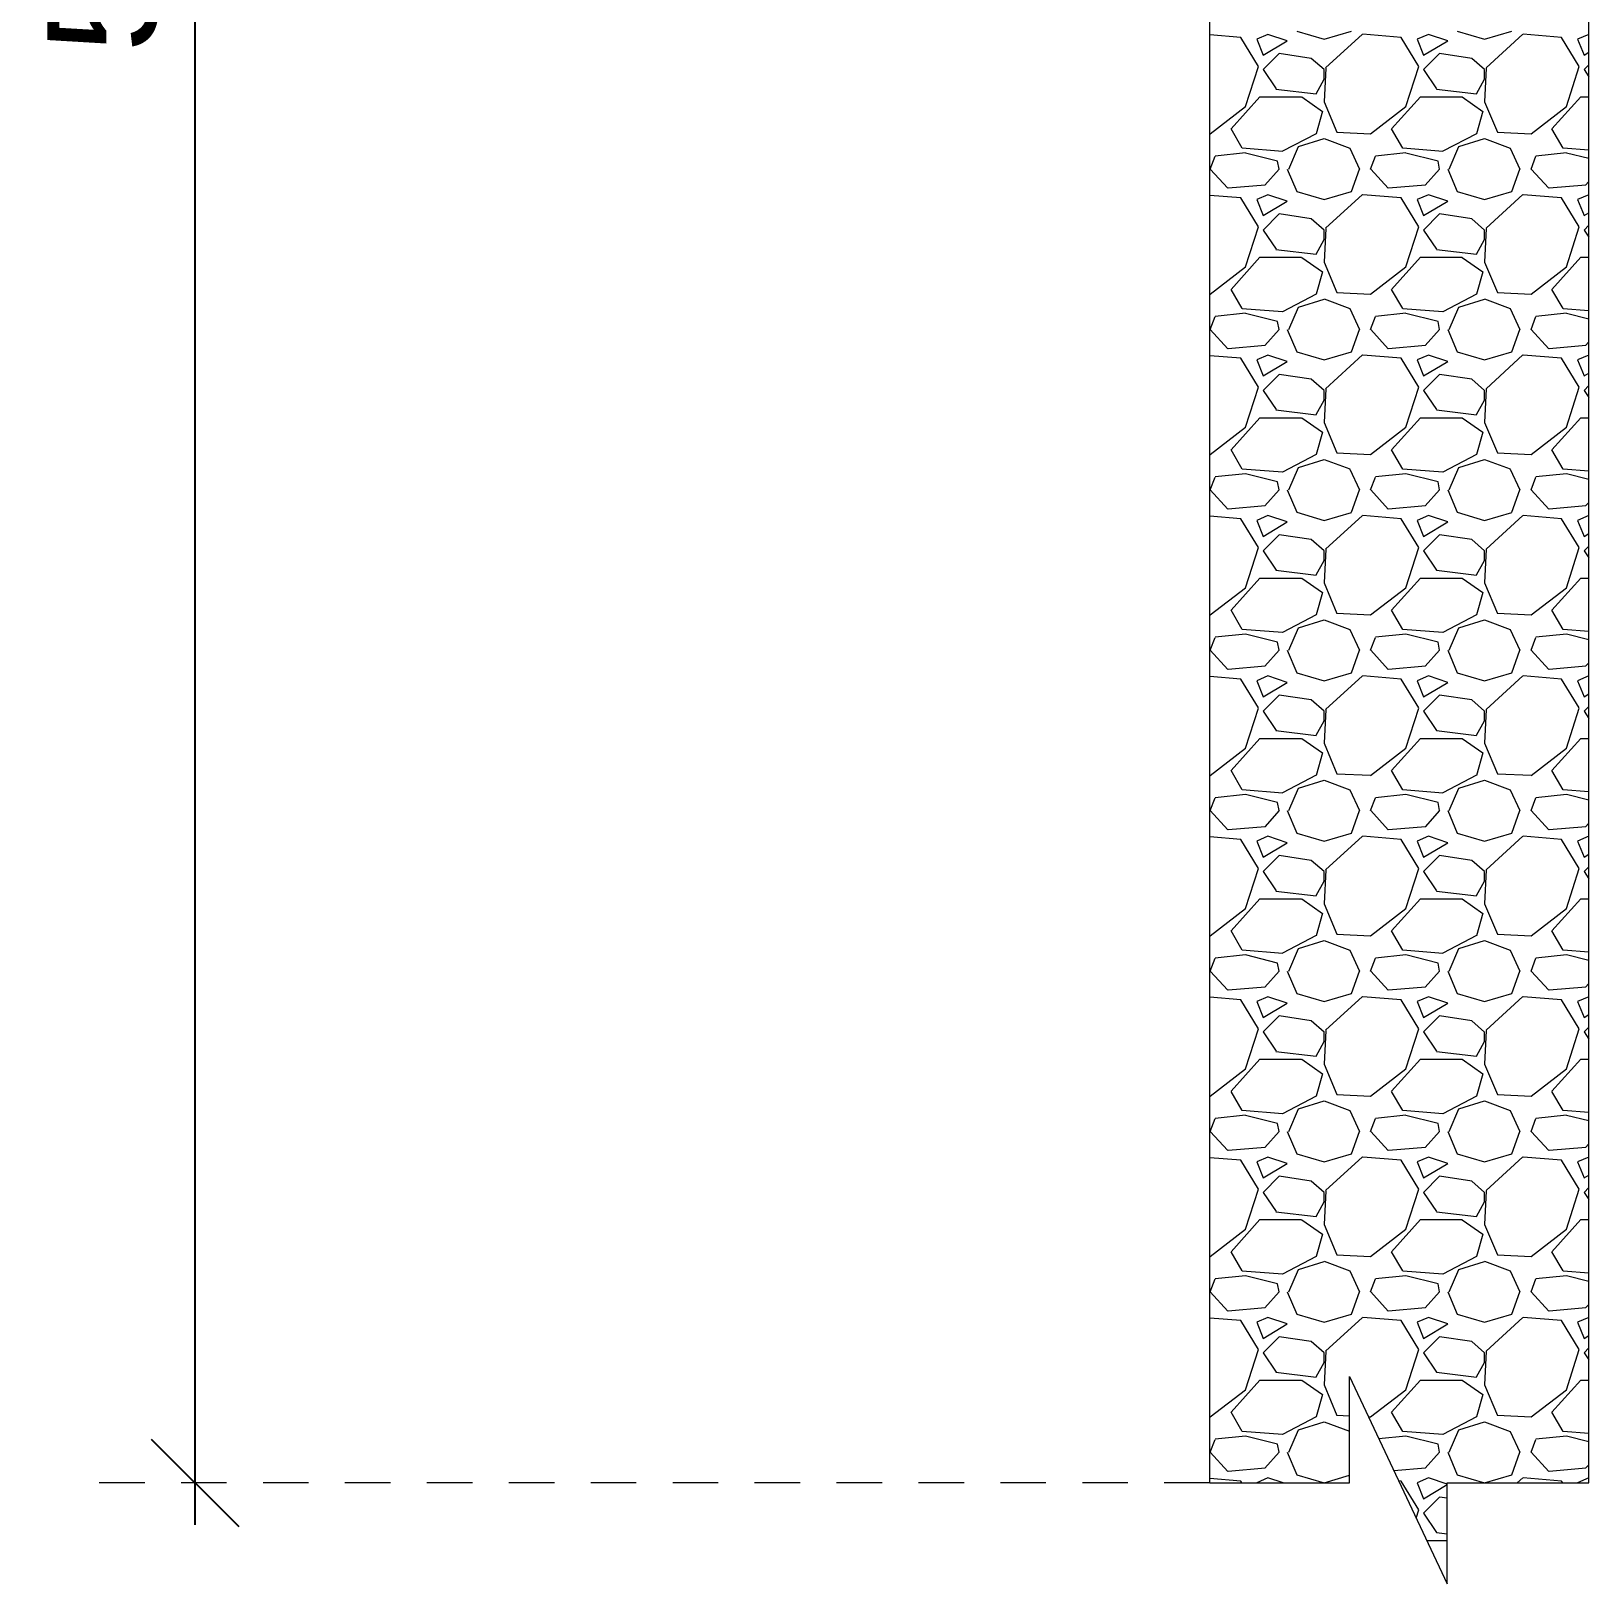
# Model space of a CAD drawing. Header units: metres. Extents: x 0 to 413, y 0 to 124.
# Drawn here: x 41.799 to 46.076, y 6.217 to 10.482 of the extents above; entities that cross this region are included whole.
import ezdxf

# ---------------------------------------------------------------- set-up
doc = ezdxf.new("R2010")
doc.units = ezdxf.units.M
doc.header["$LTSCALE"] = 0.5
doc.header["$MEASUREMENT"] = 0
doc.linetypes.add('HIDDEN', pattern=[0.375, 0.25, -0.125])
doc.styles.get("Standard").update_dxf_attribs({"font": 'arial.ttf'})
doc.dimstyles.new('Dimension_Inner', dxfattribs={"dimtxt": 0.23, "dimasz": 0.17, "dimexe": 0.18, "dimexo": 0.0625, "dimgap": 0.1, "dimtad": 1, "dimzin": 0, "dimdsep": 46, "dimtxsty": 'Standard', "dimblk": 'ARCHTICK', "dimcen": 0.09, "dimdle": 0.115, "dimse1": 1, "dimse2": 1, "dimclrd": 8, "dimclre": 3, "dimclrt": 9, "dimadec": 0, "dimazin": 0, "dimtfac": 1, "dimtix": 1, "dimtofl": 0, "dimtmove": 1, "dimatfit": 0, "dimfxl": 0, "dimtolj": 1, "dimtzin": 0, "dimarcsym": 0})

# ---------------------------------------------------------------- blocks, each defined once
blk = doc.blocks.new('_Oblique')
at = {"color": 0, "linetype": 'ByBlock', "lineweight": -2}
blk.add_line((-0.5, -0.5), (0.5, 0.5), dxfattribs=at)
blk = doc.blocks.new('*D132')
at = {"color": 8, "linetype": 'ByBlock', "lineweight": -3, "ltscale": 0.01}
blk.add_line((42.2488, 6.3794), (42.2488, 15.2828), dxfattribs=at)
at = {"layer": 'Defpoints', "color": 0, "linetype": 'ByBlock', "ltscale": 0.01}
for p in [(42.2296, 15.1678), (42.2488, 15.1678), (42.2296, 6.4944)]:
    blk.add_point(p, dxfattribs=at)
at = {"color": 8, "linetype": 'ByBlock', "lineweight": -3, "ltscale": 0.01, "xscale": 0.24, "yscale": 0.24, "zscale": 0.24}
for p, rotation in [((42.2488, 15.1678), 90), ((42.2488, 6.4944), 270)]:
    blk.add_blockref('_Oblique', p, dxfattribs=dict(at, rotation=rotation))
at = {"color": 9, "linetype": 'ByBlock', "lineweight": 20, "ltscale": 0.01, "insert": (41.9957, 10.8311), "char_height": 0.3, "attachment_point": 5, "rotation": 90}
blk.add_mtext('\\A1;5.00', dxfattribs=at)

msp = doc.modelspace()

# ---------------------------------------------------------------- linework, layer by layer
at = {"lineweight": 20, "ltscale": 0.2}
for p, q in [((45.0356, 6.4944), (45.0356, 13.4331)), ((46.0764, 6.4944), (46.0764, 13.4331)), ((45.2745, 10.4825), (45.3494, 10.4604)), ((45.3494, 10.4604), (45.4243, 10.4825)), ((45.7151, 10.4825), (45.79, 10.4604)), ((45.79, 10.4604), (45.8649, 10.4825)), ((45.1204, 10.465), (45.0356, 10.472)), ((45.1689, 10.3856), (45.1204, 10.4649)), ((45.1952, 10.4736), (45.1644, 10.4604)), ((45.1644, 10.4604), (45.182, 10.4164)), ((45.182, 10.4164), (45.2481, 10.4561)), ((45.2481, 10.4561), (45.1952, 10.4737)), ((45.4548, 10.4741), (45.3535, 10.3816)), ((45.561, 10.465), (45.4553, 10.4738)), ((45.6095, 10.3856), (45.561, 10.4649)), ((45.6358, 10.4736), (45.605, 10.4604)), ((45.605, 10.4604), (45.6226, 10.4164)), ((45.6226, 10.4164), (45.6887, 10.4561)), ((45.6887, 10.4561), (45.6358, 10.4737)), ((45.8954, 10.4741), (45.7941, 10.3816)), ((46.0016, 10.465), (45.8959, 10.4738)), ((46.0501, 10.3856), (46.0016, 10.4649)), ((46.0764, 10.4736), (46.0456, 10.4604)), ((46.0456, 10.4604), (46.0632, 10.4164)), ((45.2261, 10.4208), (45.182, 10.3767)), ((45.3142, 10.4076), (45.2261, 10.4208)), ((45.3494, 10.3767), (45.3141, 10.4075)), ((45.6667, 10.4208), (45.6226, 10.3767)), ((45.7548, 10.4076), (45.6667, 10.4208)), ((45.79, 10.3767), (45.7547, 10.4075)), ((46.0632, 10.4164), (46.0764, 10.4243)), ((45.1335, 10.2754), (45.1688, 10.3855)), ((45.182, 10.3767), (45.2173, 10.3239)), ((45.3538, 10.3811), (45.3494, 10.2886)), ((45.3494, 10.3503), (45.3494, 10.3767)), ((45.5741, 10.2754), (45.6094, 10.3855)), ((45.6226, 10.3767), (45.6579, 10.3239)), ((45.7944, 10.3811), (45.79, 10.2886)), ((45.79, 10.3503), (45.79, 10.3767)), ((46.0147, 10.2754), (46.05, 10.3855)), ((46.0764, 10.3899), (46.0632, 10.3767)), ((46.0632, 10.3767), (46.0764, 10.357)), ((45.2172, 10.3234), (45.3273, 10.3101)), ((45.3274, 10.3107), (45.3494, 10.3503)), ((45.6578, 10.3234), (45.768, 10.3101)), ((45.768, 10.3107), (45.79, 10.3503)), ((45.0366, 10.2005), (45.1335, 10.2754)), ((45.0939, 10.2137), (45.1732, 10.3018)), ((45.1732, 10.3018), (45.2877, 10.3018)), ((45.2878, 10.3017), (45.3451, 10.2621)), ((45.3494, 10.2886), (45.3847, 10.2049)), ((45.4772, 10.2005), (45.5742, 10.2754)), ((45.5345, 10.2137), (45.6138, 10.3018)), ((45.6138, 10.3018), (45.7284, 10.3018)), ((45.7284, 10.3017), (45.7857, 10.2621)), ((45.79, 10.2886), (45.8253, 10.2049)), ((45.9178, 10.2005), (46.0148, 10.2754)), ((45.9751, 10.2137), (46.0544, 10.3018)), ((46.0544, 10.3018), (46.0764, 10.3018)), ((45.345, 10.2622), (45.3274, 10.2005)), ((45.7856, 10.2622), (45.768, 10.2005)), ((45.0356, 10.2007), (45.0366, 10.2006)), ((45.1246, 10.1608), (45.0938, 10.2137)), ((45.3272, 10.2008), (45.2347, 10.1524)), ((45.2789, 10.1652), (45.3494, 10.1872)), ((45.3495, 10.1873), (45.4199, 10.1609)), ((45.3847, 10.205), (45.4772, 10.2006)), ((45.5652, 10.1608), (45.5344, 10.2137)), ((45.7678, 10.2008), (45.6753, 10.1524)), ((45.7195, 10.1652), (45.79, 10.1872)), ((45.7901, 10.1873), (45.8606, 10.1609)), ((45.8253, 10.205), (45.9178, 10.2006)), ((46.0058, 10.1608), (45.975, 10.2137)), ((45.0366, 10.1036), (45.0498, 10.1388)), ((45.1335, 10.1479), (45.0498, 10.1391)), ((45.2349, 10.1519), (45.1247, 10.1607)), ((45.2217, 10.1256), (45.1335, 10.1476)), ((45.2525, 10.1036), (45.2789, 10.1652)), ((45.42, 10.1608), (45.4464, 10.1035)), ((45.4772, 10.1036), (45.4904, 10.1388)), ((45.5741, 10.1479), (45.4904, 10.1391)), ((45.6755, 10.1519), (45.5653, 10.1607)), ((45.6623, 10.1256), (45.5741, 10.1476)), ((45.6931, 10.1036), (45.7195, 10.1652)), ((45.8606, 10.1608), (45.887, 10.1035)), ((45.9178, 10.1036), (45.931, 10.1388)), ((46.0147, 10.1479), (45.931, 10.1391)), ((46.0764, 10.1551), (46.0059, 10.1607)), ((46.0764, 10.1322), (46.0147, 10.1476)), ((45.0851, 10.0507), (45.0367, 10.1036)), ((45.2261, 10.1035), (45.1864, 10.0595)), ((45.2261, 10.1036), (45.2217, 10.1256)), ((45.2481, 10.1036), (45.2745, 10.0419)), ((45.4243, 10.0419), (45.4464, 10.1036)), ((45.5257, 10.0507), (45.4773, 10.1036)), ((45.6667, 10.1035), (45.627, 10.0595)), ((45.6667, 10.1036), (45.6623, 10.1256)), ((45.6887, 10.1036), (45.7151, 10.0419)), ((45.8649, 10.0419), (45.887, 10.1036)), ((45.9663, 10.0507), (45.9179, 10.1036)), ((45.1873, 10.0595), (45.0859, 10.0507)), ((45.6279, 10.0595), (45.5265, 10.0507)), ((46.0685, 10.0595), (45.9671, 10.0507)), ((46.0764, 10.0692), (46.0676, 10.0595)), ((45.1204, 10.0244), (45.0356, 10.0314)), ((45.1689, 9.945), (45.1204, 10.0243)), ((45.1952, 10.033), (45.1644, 10.0198)), ((45.1644, 10.0198), (45.182, 9.9758)), ((45.182, 9.9758), (45.2481, 10.0154)), ((45.2481, 10.0154), (45.1952, 10.0331)), ((45.2745, 10.0419), (45.3494, 10.0198)), ((45.3494, 10.0198), (45.4243, 10.0419)), ((45.4548, 10.0335), (45.3535, 9.9409)), ((45.561, 10.0244), (45.4553, 10.0332)), ((45.6095, 9.945), (45.561, 10.0243)), ((45.6358, 10.033), (45.605, 10.0198)), ((45.605, 10.0198), (45.6226, 9.9758)), ((45.6226, 9.9758), (45.6887, 10.0154)), ((45.6887, 10.0154), (45.6358, 10.0331)), ((45.7151, 10.0419), (45.79, 10.0198)), ((45.79, 10.0198), (45.8649, 10.0419)), ((45.8954, 10.0335), (45.7941, 9.9409)), ((46.0016, 10.0244), (45.8959, 10.0332)), ((46.0501, 9.945), (46.0016, 10.0243)), ((46.0764, 10.033), (46.0456, 10.0198)), ((46.0456, 10.0198), (46.0632, 9.9758)), ((45.2261, 9.9802), (45.182, 9.9361)), ((45.3142, 9.967), (45.2261, 9.9802)), ((45.3494, 9.9361), (45.3141, 9.9669)), ((45.6667, 9.9802), (45.6226, 9.9361)), ((45.7548, 9.967), (45.6667, 9.9802)), ((45.79, 9.9361), (45.7547, 9.9669)), ((46.0632, 9.9758), (46.0764, 9.9837)), ((45.1335, 9.8348), (45.1688, 9.9449)), ((45.182, 9.9361), (45.2173, 9.8833)), ((45.3538, 9.9405), (45.3494, 9.848)), ((45.3494, 9.9097), (45.3494, 9.9361)), ((45.5741, 9.8348), (45.6094, 9.9449)), ((45.6226, 9.9361), (45.6579, 9.8833)), ((45.7944, 9.9405), (45.79, 9.848)), ((45.79, 9.9097), (45.79, 9.9361)), ((46.0147, 9.8348), (46.05, 9.9449)), ((46.0764, 9.9493), (46.0632, 9.9361)), ((46.0632, 9.9361), (46.0764, 9.9164)), ((45.2172, 9.8828), (45.3273, 9.8695)), ((45.3274, 9.87), (45.3494, 9.9097)), ((45.6578, 9.8828), (45.768, 9.8695)), ((45.768, 9.87), (45.79, 9.9097)), ((45.0939, 9.7731), (45.1732, 9.8612)), ((45.1732, 9.8612), (45.2877, 9.8612)), ((45.2878, 9.8611), (45.3451, 9.8215)), ((45.3494, 9.848), (45.3847, 9.7643)), ((45.5345, 9.7731), (45.6138, 9.8612)), ((45.6138, 9.8612), (45.7284, 9.8612)), ((45.7284, 9.8611), (45.7857, 9.8215)), ((45.79, 9.848), (45.8253, 9.7643)), ((45.9751, 9.7731), (46.0544, 9.8612)), ((46.0544, 9.8612), (46.0764, 9.8612)), ((45.0366, 9.7599), (45.1335, 9.8348)), ((45.345, 9.8216), (45.3274, 9.7599)), ((45.4772, 9.7599), (45.5742, 9.8348)), ((45.7856, 9.8216), (45.768, 9.7599)), ((45.9178, 9.7599), (46.0148, 9.8348)), ((45.0356, 9.7601), (45.0366, 9.76)), ((45.1246, 9.7202), (45.0938, 9.7731)), ((45.3272, 9.7602), (45.2347, 9.7117)), ((45.3847, 9.7644), (45.4772, 9.76)), ((45.5652, 9.7202), (45.5344, 9.7731)), ((45.7678, 9.7602), (45.6753, 9.7117)), ((45.8253, 9.7644), (45.9178, 9.76)), ((46.0058, 9.7202), (45.975, 9.7731)), ((45.2349, 9.7113), (45.1247, 9.7201)), ((45.2525, 9.663), (45.2789, 9.7246)), ((45.2789, 9.7246), (45.3494, 9.7466)), ((45.3495, 9.7467), (45.4199, 9.7203)), ((45.42, 9.7202), (45.4464, 9.6629)), ((45.6755, 9.7113), (45.5653, 9.7201)), ((45.6931, 9.663), (45.7195, 9.7246)), ((45.7195, 9.7246), (45.79, 9.7466)), ((45.7901, 9.7467), (45.8606, 9.7203)), ((45.8606, 9.7202), (45.887, 9.6629)), ((46.0764, 9.7145), (46.0059, 9.7201)), ((45.0366, 9.663), (45.0498, 9.6982)), ((45.1335, 9.7073), (45.0498, 9.6985)), ((45.2217, 9.685), (45.1335, 9.707)), ((45.2261, 9.663), (45.2217, 9.685)), ((45.4772, 9.663), (45.4904, 9.6982)), ((45.5741, 9.7073), (45.4904, 9.6985)), ((45.6623, 9.685), (45.5741, 9.707)), ((45.6667, 9.663), (45.6623, 9.685)), ((45.9178, 9.663), (45.931, 9.6982)), ((46.0147, 9.7073), (45.931, 9.6985)), ((46.0764, 9.6916), (46.0147, 9.707)), ((45.0851, 9.6101), (45.0367, 9.663)), ((45.2261, 9.6629), (45.1864, 9.6189)), ((45.2481, 9.663), (45.2745, 9.6013)), ((45.4243, 9.6013), (45.4464, 9.663)), ((45.5257, 9.6101), (45.4773, 9.663)), ((45.6667, 9.6629), (45.627, 9.6189)), ((45.6887, 9.663), (45.7151, 9.6013)), ((45.8649, 9.6013), (45.887, 9.663)), ((45.9663, 9.6101), (45.9179, 9.663)), ((46.0764, 9.6286), (46.0676, 9.6189)), ((45.1204, 9.5838), (45.0356, 9.5908)), ((45.1873, 9.6189), (45.0859, 9.6101)), ((45.1689, 9.5044), (45.1204, 9.5837)), ((45.1952, 9.5924), (45.1644, 9.5792)), ((45.2481, 9.5748), (45.1952, 9.5925)), ((45.2745, 9.6013), (45.3494, 9.5792)), ((45.3494, 9.5792), (45.4243, 9.6013)), ((45.4548, 9.5929), (45.3535, 9.5003)), ((45.561, 9.5838), (45.4553, 9.5926)), ((45.6279, 9.6189), (45.5265, 9.6101)), ((45.6095, 9.5044), (45.561, 9.5837)), ((45.6358, 9.5924), (45.605, 9.5792)), ((45.6887, 9.5748), (45.6358, 9.5925)), ((45.7151, 9.6013), (45.79, 9.5792)), ((45.79, 9.5792), (45.8649, 9.6013)), ((45.8954, 9.5929), (45.7941, 9.5003)), ((46.0016, 9.5838), (45.8959, 9.5926)), ((46.0685, 9.6189), (45.9671, 9.6101)), ((46.0501, 9.5044), (46.0016, 9.5837)), ((46.0764, 9.5924), (46.0456, 9.5792)), ((45.1644, 9.5792), (45.182, 9.5352)), ((45.182, 9.5352), (45.2481, 9.5748)), ((45.2261, 9.5396), (45.182, 9.4955)), ((45.3142, 9.5264), (45.2261, 9.5396)), ((45.605, 9.5792), (45.6226, 9.5352)), ((45.6226, 9.5352), (45.6887, 9.5748)), ((45.6667, 9.5396), (45.6226, 9.4955)), ((45.7548, 9.5264), (45.6667, 9.5396)), ((46.0456, 9.5792), (46.0632, 9.5352)), ((46.0632, 9.5352), (46.0764, 9.5431)), ((45.1335, 9.3942), (45.1688, 9.5043)), ((45.3494, 9.4955), (45.3141, 9.5263)), ((45.3538, 9.4999), (45.3494, 9.4074)), ((45.5741, 9.3942), (45.6094, 9.5043)), ((45.79, 9.4955), (45.7547, 9.5263)), ((45.7944, 9.4999), (45.79, 9.4074)), ((46.0147, 9.3942), (46.05, 9.5043)), ((46.0764, 9.5087), (46.0632, 9.4955)), ((45.182, 9.4955), (45.2173, 9.4427)), ((45.3274, 9.4294), (45.3494, 9.4691)), ((45.3494, 9.4691), (45.3494, 9.4955)), ((45.6226, 9.4955), (45.6579, 9.4427)), ((45.768, 9.4294), (45.79, 9.4691)), ((45.79, 9.4691), (45.79, 9.4955)), ((46.0632, 9.4955), (46.0764, 9.4758)), ((45.0939, 9.3325), (45.1732, 9.4206)), ((45.1732, 9.4206), (45.2877, 9.4206)), ((45.2172, 9.4421), (45.3273, 9.4289)), ((45.2878, 9.4205), (45.3451, 9.3809)), ((45.5345, 9.3325), (45.6138, 9.4206)), ((45.6138, 9.4206), (45.7284, 9.4206)), ((45.6578, 9.4421), (45.768, 9.4289)), ((45.7284, 9.4205), (45.7857, 9.3809)), ((45.9751, 9.3325), (46.0544, 9.4206)), ((46.0544, 9.4206), (46.0764, 9.4206)), ((45.0366, 9.3193), (45.1335, 9.3942)), ((45.345, 9.381), (45.3274, 9.3193)), ((45.3494, 9.4074), (45.3847, 9.3237)), ((45.4772, 9.3193), (45.5742, 9.3942)), ((45.7856, 9.381), (45.768, 9.3193)), ((45.79, 9.4074), (45.8253, 9.3237)), ((45.9178, 9.3193), (46.0148, 9.3942)), ((45.1246, 9.2796), (45.0938, 9.3325)), ((45.5652, 9.2796), (45.5344, 9.3325)), ((46.0058, 9.2796), (45.975, 9.3325)), ((45.0356, 9.3195), (45.0366, 9.3194)), ((45.3272, 9.3196), (45.2347, 9.2711)), ((45.2525, 9.2224), (45.2789, 9.284)), ((45.2789, 9.284), (45.3494, 9.306)), ((45.3495, 9.3061), (45.4199, 9.2797)), ((45.3847, 9.3238), (45.4772, 9.3194)), ((45.7678, 9.3196), (45.6753, 9.2711)), ((45.6931, 9.2224), (45.7195, 9.284)), ((45.7195, 9.284), (45.79, 9.306)), ((45.7901, 9.3061), (45.8606, 9.2797)), ((45.8253, 9.3238), (45.9178, 9.3194)), ((45.0366, 9.2224), (45.0498, 9.2576)), ((45.1335, 9.2667), (45.0498, 9.2579)), ((45.2349, 9.2707), (45.1247, 9.2795)), ((45.2217, 9.2444), (45.1335, 9.2664)), ((45.2261, 9.2224), (45.2217, 9.2444)), ((45.42, 9.2796), (45.4464, 9.2223)), ((45.4772, 9.2224), (45.4904, 9.2576)), ((45.5741, 9.2667), (45.4904, 9.2579)), ((45.6755, 9.2707), (45.5653, 9.2795)), ((45.6623, 9.2444), (45.5741, 9.2664)), ((45.6667, 9.2224), (45.6623, 9.2444)), ((45.8606, 9.2796), (45.887, 9.2223)), ((45.9178, 9.2224), (45.931, 9.2576)), ((46.0147, 9.2667), (45.931, 9.2579)), ((46.0764, 9.2739), (46.0059, 9.2795)), ((46.0764, 9.251), (46.0147, 9.2664)), ((45.0851, 9.1695), (45.0367, 9.2224)), ((45.2261, 9.2223), (45.1864, 9.1783)), ((45.2481, 9.2223), (45.2745, 9.1607)), ((45.4243, 9.1607), (45.4464, 9.2224)), ((45.5257, 9.1695), (45.4773, 9.2224)), ((45.6667, 9.2223), (45.627, 9.1783)), ((45.6887, 9.2223), (45.7151, 9.1607)), ((45.8649, 9.1607), (45.887, 9.2224)), ((45.9663, 9.1695), (45.9179, 9.2224)), ((45.1873, 9.1783), (45.0859, 9.1695)), ((45.2745, 9.1607), (45.3494, 9.1386)), ((45.3494, 9.1386), (45.4243, 9.1606)), ((45.6279, 9.1783), (45.5265, 9.1695)), ((45.7151, 9.1607), (45.79, 9.1386)), ((45.79, 9.1386), (45.8649, 9.1606)), ((46.0685, 9.1783), (45.9671, 9.1695)), ((46.0764, 9.188), (46.0676, 9.1783)), ((45.1204, 9.1432), (45.0356, 9.1502)), ((45.1689, 9.0638), (45.1204, 9.1431)), ((45.1952, 9.1518), (45.1644, 9.1386)), ((45.1644, 9.1386), (45.182, 9.0946)), ((45.182, 9.0946), (45.2481, 9.1342)), ((45.2481, 9.1342), (45.1952, 9.1519)), ((45.4548, 9.1523), (45.3535, 9.0597)), ((45.561, 9.1432), (45.4553, 9.152)), ((45.6095, 9.0638), (45.561, 9.1431)), ((45.6358, 9.1518), (45.605, 9.1386)), ((45.605, 9.1386), (45.6226, 9.0946)), ((45.6226, 9.0946), (45.6887, 9.1342)), ((45.6887, 9.1342), (45.6358, 9.1519)), ((45.8954, 9.1523), (45.7941, 9.0597)), ((46.0016, 9.1432), (45.8959, 9.152)), ((46.0501, 9.0638), (46.0016, 9.1431)), ((46.0764, 9.1518), (46.0456, 9.1386)), ((46.0456, 9.1386), (46.0632, 9.0946)), ((45.2261, 9.099), (45.182, 9.0549)), ((45.3142, 9.0858), (45.2261, 9.099)), ((45.3494, 9.0549), (45.3141, 9.0857)), ((45.6667, 9.099), (45.6226, 9.0549)), ((45.7548, 9.0858), (45.6667, 9.099)), ((45.79, 9.0549), (45.7547, 9.0857)), ((46.0632, 9.0946), (46.0764, 9.1025)), ((45.1335, 8.9536), (45.1688, 9.0637)), ((45.182, 9.0549), (45.2173, 9.002)), ((45.3274, 8.9888), (45.3494, 9.0285)), ((45.3538, 9.0593), (45.3494, 8.9668)), ((45.3494, 9.0285), (45.3494, 9.0549)), ((45.5741, 8.9536), (45.6094, 9.0637)), ((45.6226, 9.0549), (45.6579, 9.002)), ((45.768, 8.9888), (45.79, 9.0285)), ((45.7944, 9.0593), (45.79, 8.9668)), ((45.79, 9.0285), (45.79, 9.0549)), ((46.0147, 8.9536), (46.05, 9.0637)), ((46.0764, 9.0681), (46.0632, 9.0549)), ((46.0632, 9.0549), (46.0764, 9.0352)), ((45.2172, 9.0015), (45.3273, 8.9883)), ((45.6578, 9.0015), (45.768, 8.9883)), ((45.0366, 8.8787), (45.1335, 8.9536)), ((45.0939, 8.8919), (45.1732, 8.98)), ((45.1732, 8.98), (45.2877, 8.98)), ((45.2878, 8.9799), (45.3451, 8.9403)), ((45.345, 8.9404), (45.3274, 8.8787)), ((45.3494, 8.9668), (45.3847, 8.8831)), ((45.4772, 8.8787), (45.5742, 8.9536)), ((45.5345, 8.8919), (45.6138, 8.98)), ((45.6138, 8.98), (45.7284, 8.98)), ((45.7284, 8.9799), (45.7857, 8.9403)), ((45.7856, 8.9404), (45.768, 8.8787)), ((45.79, 8.9668), (45.8253, 8.8831)), ((45.9178, 8.8787), (46.0148, 8.9536)), ((45.9751, 8.8919), (46.0544, 8.98)), ((46.0544, 8.98), (46.0764, 8.98)), ((45.0356, 8.8789), (45.0366, 8.8788)), ((45.1246, 8.839), (45.0938, 8.8919)), ((45.3272, 8.879), (45.2347, 8.8305)), ((45.2789, 8.8434), (45.3494, 8.8654)), ((45.3495, 8.8655), (45.4199, 8.8391)), ((45.3847, 8.8832), (45.4772, 8.8788)), ((45.5652, 8.839), (45.5344, 8.8919)), ((45.7678, 8.879), (45.6753, 8.8305)), ((45.7195, 8.8434), (45.79, 8.8654)), ((45.7901, 8.8655), (45.8606, 8.8391)), ((45.8253, 8.8832), (45.9178, 8.8788)), ((46.0058, 8.839), (45.975, 8.8919)), ((45.0366, 8.7817), (45.0498, 8.817)), ((45.1335, 8.8261), (45.0498, 8.8173)), ((45.2349, 8.8301), (45.1247, 8.8389)), ((45.2217, 8.8038), (45.1335, 8.8258)), ((45.2525, 8.7817), (45.2789, 8.8434)), ((45.42, 8.839), (45.4464, 8.7817)), ((45.4772, 8.7817), (45.4904, 8.817)), ((45.5741, 8.8261), (45.4904, 8.8173)), ((45.6755, 8.8301), (45.5653, 8.8389)), ((45.6623, 8.8038), (45.5741, 8.8258)), ((45.6931, 8.7817), (45.7195, 8.8434)), ((45.8606, 8.839), (45.887, 8.7817)), ((45.9178, 8.7817), (45.931, 8.817)), ((46.0147, 8.8261), (45.931, 8.8173)), ((46.0764, 8.8333), (46.0059, 8.8389)), ((46.0764, 8.8104), (46.0147, 8.8258)), ((45.0851, 8.7289), (45.0367, 8.7817)), ((45.2261, 8.7817), (45.1864, 8.7376)), ((45.2261, 8.7817), (45.2217, 8.8038)), ((45.2481, 8.7817), (45.2745, 8.7201)), ((45.4243, 8.7201), (45.4464, 8.7817)), ((45.5257, 8.7289), (45.4773, 8.7817)), ((45.6667, 8.7817), (45.627, 8.7376)), ((45.6667, 8.7817), (45.6623, 8.8038)), ((45.6887, 8.7817), (45.7151, 8.7201)), ((45.8649, 8.7201), (45.887, 8.7817)), ((45.9663, 8.7289), (45.9179, 8.7817)), ((45.1873, 8.7377), (45.0859, 8.7289)), ((45.6279, 8.7377), (45.5265, 8.7289)), ((46.0685, 8.7377), (45.9671, 8.7289)), ((46.0764, 8.7474), (46.0676, 8.7376)), ((45.1204, 8.7025), (45.0356, 8.7096)), ((45.1689, 8.6232), (45.1204, 8.7025)), ((45.1952, 8.7112), (45.1644, 8.698)), ((45.1644, 8.698), (45.182, 8.654)), ((45.182, 8.654), (45.2481, 8.6936)), ((45.2481, 8.6936), (45.1952, 8.7113)), ((45.2745, 8.72), (45.3494, 8.698)), ((45.3494, 8.698), (45.4243, 8.72)), ((45.4548, 8.7117), (45.3535, 8.6191)), ((45.561, 8.7025), (45.4553, 8.7114)), ((45.6095, 8.6232), (45.561, 8.7025)), ((45.6358, 8.7112), (45.605, 8.698)), ((45.605, 8.698), (45.6226, 8.654)), ((45.6226, 8.654), (45.6887, 8.6936)), ((45.6887, 8.6936), (45.6358, 8.7113)), ((45.7151, 8.72), (45.79, 8.698)), ((45.79, 8.698), (45.8649, 8.72)), ((45.8954, 8.7117), (45.7941, 8.6191)), ((46.0016, 8.7025), (45.8959, 8.7114)), ((46.0501, 8.6232), (46.0016, 8.7025)), ((46.0764, 8.7112), (46.0456, 8.698)), ((46.0456, 8.698), (46.0632, 8.654)), ((45.2261, 8.6584), (45.182, 8.6143)), ((45.3142, 8.6452), (45.2261, 8.6584)), ((45.3494, 8.6143), (45.3141, 8.6451)), ((45.6667, 8.6584), (45.6226, 8.6143)), ((45.7548, 8.6452), (45.6667, 8.6584)), ((45.79, 8.6143), (45.7547, 8.6451)), ((46.0632, 8.654), (46.0764, 8.6619)), ((45.1335, 8.513), (45.1688, 8.6231)), ((45.182, 8.6143), (45.2173, 8.5614)), ((45.3538, 8.6187), (45.3494, 8.5262)), ((45.3494, 8.5879), (45.3494, 8.6143)), ((45.5741, 8.513), (45.6094, 8.6231)), ((45.6226, 8.6143), (45.6579, 8.5614)), ((45.7944, 8.6187), (45.79, 8.5262)), ((45.79, 8.5879), (45.79, 8.6143)), ((46.0147, 8.513), (46.05, 8.6231)), ((46.0764, 8.6275), (46.0632, 8.6143)), ((46.0632, 8.6143), (46.0764, 8.5946)), ((45.2172, 8.5609), (45.3273, 8.5477)), ((45.3274, 8.5482), (45.3494, 8.5879)), ((45.6578, 8.5609), (45.768, 8.5477)), ((45.768, 8.5482), (45.79, 8.5879)), ((45.0366, 8.4381), (45.1335, 8.513)), ((45.0939, 8.4513), (45.1732, 8.5394)), ((45.1732, 8.5394), (45.2877, 8.5394)), ((45.2878, 8.5393), (45.3451, 8.4997)), ((45.3494, 8.5262), (45.3847, 8.4425)), ((45.4772, 8.4381), (45.5742, 8.513)), ((45.5345, 8.4513), (45.6138, 8.5394)), ((45.6138, 8.5394), (45.7284, 8.5394)), ((45.7284, 8.5393), (45.7857, 8.4997)), ((45.79, 8.5262), (45.8253, 8.4425)), ((45.9178, 8.4381), (46.0148, 8.513)), ((45.9751, 8.4513), (46.0544, 8.5394)), ((46.0544, 8.5394), (46.0764, 8.5394)), ((45.345, 8.4998), (45.3274, 8.4381)), ((45.7856, 8.4998), (45.768, 8.4381)), ((45.0356, 8.4383), (45.0366, 8.4382)), ((45.1246, 8.3984), (45.0938, 8.4512)), ((45.3272, 8.4384), (45.2347, 8.3899)), ((45.3847, 8.4426), (45.4772, 8.4382)), ((45.5652, 8.3984), (45.5344, 8.4512)), ((45.7678, 8.4384), (45.6753, 8.3899)), ((45.8253, 8.4426), (45.9178, 8.4382)), ((46.0058, 8.3984), (45.975, 8.4512)), ((45.1335, 8.3855), (45.0498, 8.3767)), ((45.2349, 8.3895), (45.1247, 8.3983)), ((45.2217, 8.3632), (45.1335, 8.3852)), ((45.2525, 8.3411), (45.2789, 8.4028)), ((45.2789, 8.4028), (45.3494, 8.4248)), ((45.3495, 8.4249), (45.4199, 8.3985)), ((45.42, 8.3984), (45.4464, 8.3411)), ((45.5741, 8.3855), (45.4904, 8.3767)), ((45.6755, 8.3895), (45.5653, 8.3983)), ((45.6623, 8.3632), (45.5741, 8.3852)), ((45.6931, 8.3411), (45.7195, 8.4028)), ((45.7195, 8.4028), (45.79, 8.4248)), ((45.7901, 8.4249), (45.8606, 8.3985)), ((45.8606, 8.3984), (45.887, 8.3411)), ((46.0147, 8.3855), (45.931, 8.3767)), ((46.0764, 8.3927), (46.0059, 8.3983)), ((46.0764, 8.3698), (46.0147, 8.3852)), ((45.0366, 8.3411), (45.0498, 8.3764)), ((45.2261, 8.3411), (45.2217, 8.3632)), ((45.4772, 8.3411), (45.4904, 8.3764)), ((45.6667, 8.3411), (45.6623, 8.3632)), ((45.9178, 8.3411), (45.931, 8.3764)), ((45.0851, 8.2883), (45.0367, 8.3411)), ((45.2261, 8.3411), (45.1864, 8.297)), ((45.2481, 8.3411), (45.2745, 8.2794)), ((45.4243, 8.2795), (45.4464, 8.3411)), ((45.5257, 8.2883), (45.4773, 8.3411)), ((45.6667, 8.3411), (45.627, 8.297)), ((45.6887, 8.3411), (45.7151, 8.2794)), ((45.8649, 8.2795), (45.887, 8.3411)), ((45.9663, 8.2883), (45.9179, 8.3411)), ((46.0764, 8.3067), (46.0676, 8.297)), ((45.1204, 8.2619), (45.0356, 8.269)), ((45.1873, 8.2971), (45.0859, 8.2883)), ((45.1689, 8.1826), (45.1204, 8.2619)), ((45.1952, 8.2706), (45.1644, 8.2574)), ((45.1644, 8.2574), (45.182, 8.2134)), ((45.2481, 8.253), (45.1952, 8.2706)), ((45.2745, 8.2794), (45.3494, 8.2574)), ((45.3494, 8.2574), (45.4243, 8.2794)), ((45.4548, 8.2711), (45.3535, 8.1785)), ((45.561, 8.2619), (45.4553, 8.2708)), ((45.6279, 8.2971), (45.5265, 8.2883)), ((45.6095, 8.1826), (45.561, 8.2619)), ((45.6358, 8.2706), (45.605, 8.2574)), ((45.605, 8.2574), (45.6226, 8.2134)), ((45.6887, 8.253), (45.6358, 8.2706)), ((45.7151, 8.2794), (45.79, 8.2574)), ((45.79, 8.2574), (45.8649, 8.2794)), ((45.8954, 8.2711), (45.7941, 8.1785)), ((46.0016, 8.2619), (45.8959, 8.2708)), ((46.0685, 8.2971), (45.9671, 8.2883)), ((46.0501, 8.1826), (46.0016, 8.2619)), ((46.0764, 8.2706), (46.0456, 8.2574)), ((46.0456, 8.2574), (46.0632, 8.2134)), ((45.182, 8.2134), (45.2481, 8.253)), ((45.2261, 8.2178), (45.182, 8.1737)), ((45.3142, 8.2046), (45.2261, 8.2178)), ((45.6226, 8.2134), (45.6887, 8.253)), ((45.6667, 8.2178), (45.6226, 8.1737)), ((45.7548, 8.2046), (45.6667, 8.2178)), ((46.0632, 8.2134), (46.0764, 8.2213)), ((45.1335, 8.0724), (45.1688, 8.1825)), ((45.182, 8.1737), (45.2173, 8.1208)), ((45.3494, 8.1737), (45.3141, 8.2045)), ((45.3538, 8.1781), (45.3494, 8.0856)), ((45.3494, 8.1473), (45.3494, 8.1737)), ((45.5741, 8.0724), (45.6094, 8.1825)), ((45.6226, 8.1737), (45.6579, 8.1208)), ((45.79, 8.1737), (45.7547, 8.2045)), ((45.7944, 8.1781), (45.79, 8.0856)), ((45.79, 8.1473), (45.79, 8.1737)), ((46.0147, 8.0724), (46.05, 8.1825)), ((46.0764, 8.1869), (46.0632, 8.1737)), ((46.0632, 8.1737), (46.0764, 8.154)), ((45.3274, 8.1076), (45.3494, 8.1473)), ((45.768, 8.1076), (45.79, 8.1473)), ((45.0939, 8.0107), (45.1732, 8.0988)), ((45.1732, 8.0988), (45.2877, 8.0988)), ((45.2172, 8.1203), (45.3273, 8.1071)), ((45.2878, 8.0987), (45.3451, 8.059)), ((45.3494, 8.0856), (45.3847, 8.0019)), ((45.5345, 8.0107), (45.6138, 8.0988)), ((45.6138, 8.0988), (45.7284, 8.0988)), ((45.6578, 8.1203), (45.768, 8.1071)), ((45.7284, 8.0987), (45.7857, 8.059)), ((45.79, 8.0856), (45.8253, 8.0019)), ((45.9751, 8.0107), (46.0544, 8.0988)), ((46.0544, 8.0988), (46.0764, 8.0988)), ((45.0366, 7.9975), (45.1335, 8.0724)), ((45.345, 8.0592), (45.3274, 7.9975)), ((45.4772, 7.9975), (45.5742, 8.0724)), ((45.7856, 8.0592), (45.768, 7.9975)), ((45.9178, 7.9975), (46.0148, 8.0724)), ((45.1246, 7.9578), (45.0938, 8.0106)), ((45.3847, 8.002), (45.4772, 7.9976)), ((45.5652, 7.9578), (45.5344, 8.0106)), ((45.8253, 8.002), (45.9178, 7.9976)), ((46.0058, 7.9578), (45.975, 8.0106)), ((45.0356, 7.9976), (45.0366, 7.9976)), ((45.2349, 7.9489), (45.1247, 7.9577)), ((45.3272, 7.9978), (45.2347, 7.9493)), ((45.2525, 7.9005), (45.2789, 7.9622)), ((45.2789, 7.9622), (45.3494, 7.9842)), ((45.3495, 7.9843), (45.4199, 7.9579)), ((45.42, 7.9578), (45.4464, 7.9005)), ((45.6755, 7.9489), (45.5653, 7.9577)), ((45.7678, 7.9978), (45.6753, 7.9493)), ((45.6931, 7.9005), (45.7195, 7.9622)), ((45.7195, 7.9622), (45.79, 7.9842)), ((45.7901, 7.9843), (45.8606, 7.9579)), ((45.8606, 7.9578), (45.887, 7.9005)), ((46.0764, 7.9521), (46.0059, 7.9577)), ((45.0366, 7.9005), (45.0498, 7.9358)), ((45.1335, 7.9449), (45.0498, 7.9361)), ((45.2217, 7.9226), (45.1335, 7.9446)), ((45.2261, 7.9005), (45.2217, 7.9226)), ((45.4772, 7.9005), (45.4904, 7.9358)), ((45.5741, 7.9449), (45.4904, 7.9361)), ((45.6623, 7.9226), (45.5741, 7.9446)), ((45.6667, 7.9005), (45.6623, 7.9226)), ((45.9178, 7.9005), (45.931, 7.9358)), ((46.0147, 7.9449), (45.931, 7.9361)), ((46.0764, 7.9292), (46.0147, 7.9446)), ((45.0851, 7.8477), (45.0367, 7.9005)), ((45.2261, 7.9005), (45.1864, 7.8564)), ((45.2481, 7.9005), (45.2745, 7.8388)), ((45.4243, 7.8389), (45.4464, 7.9005)), ((45.5257, 7.8477), (45.4773, 7.9005)), ((45.6667, 7.9005), (45.627, 7.8564)), ((45.6887, 7.9005), (45.7151, 7.8388)), ((45.8649, 7.8389), (45.887, 7.9005)), ((45.9663, 7.8477), (45.9179, 7.9005)), ((45.1204, 7.8213), (45.0356, 7.8284)), ((45.1873, 7.8565), (45.0859, 7.8477)), ((45.1952, 7.83), (45.1644, 7.8168)), ((45.2481, 7.8124), (45.1952, 7.83)), ((45.2745, 7.8388), (45.3494, 7.8168)), ((45.3494, 7.8168), (45.4243, 7.8388)), ((45.4548, 7.8304), (45.3535, 7.7379)), ((45.561, 7.8213), (45.4553, 7.8301)), ((45.6279, 7.8565), (45.5265, 7.8477)), ((45.6358, 7.83), (45.605, 7.8168)), ((45.6887, 7.8124), (45.6358, 7.83)), ((45.7151, 7.8388), (45.79, 7.8168)), ((45.79, 7.8168), (45.8649, 7.8388)), ((45.8954, 7.8304), (45.7941, 7.7379)), ((46.0016, 7.8213), (45.8959, 7.8301)), ((46.0685, 7.8565), (45.9671, 7.8477)), ((46.0764, 7.83), (46.0456, 7.8168)), ((46.0764, 7.8661), (46.0676, 7.8564)), ((45.1689, 7.742), (45.1204, 7.8213)), ((45.1644, 7.8168), (45.182, 7.7728)), ((45.182, 7.7728), (45.2481, 7.8124)), ((45.6095, 7.742), (45.561, 7.8213)), ((45.605, 7.8168), (45.6226, 7.7728)), ((45.6226, 7.7728), (45.6887, 7.8124)), ((46.0501, 7.742), (46.0016, 7.8213)), ((46.0456, 7.8168), (46.0632, 7.7728)), ((45.2261, 7.7772), (45.182, 7.7331)), ((45.3142, 7.764), (45.2261, 7.7772)), ((45.3494, 7.733), (45.3141, 7.7639)), ((45.6667, 7.7772), (45.6226, 7.7331)), ((45.7548, 7.764), (45.6667, 7.7772)), ((45.79, 7.733), (45.7547, 7.7639)), ((46.0632, 7.7728), (46.0764, 7.7807)), ((46.0764, 7.7463), (46.0632, 7.7331)), ((45.1335, 7.6318), (45.1688, 7.7419)), ((45.182, 7.7331), (45.2173, 7.6802)), ((45.3274, 7.667), (45.3494, 7.7067)), ((45.3538, 7.7375), (45.3494, 7.645)), ((45.3494, 7.7067), (45.3494, 7.7331)), ((45.5741, 7.6318), (45.6094, 7.7419)), ((45.6226, 7.7331), (45.6579, 7.6802)), ((45.768, 7.667), (45.79, 7.7067)), ((45.7944, 7.7375), (45.79, 7.645)), ((45.79, 7.7067), (45.79, 7.7331)), ((46.0147, 7.6318), (46.05, 7.7419)), ((46.0632, 7.7331), (46.0764, 7.7134)), ((45.0939, 7.5701), (45.1732, 7.6582)), ((45.1732, 7.6582), (45.2877, 7.6582)), ((45.2172, 7.6797), (45.3273, 7.6665)), ((45.2878, 7.6581), (45.3451, 7.6184)), ((45.5345, 7.5701), (45.6138, 7.6582)), ((45.6138, 7.6582), (45.7284, 7.6582)), ((45.6578, 7.6797), (45.768, 7.6665)), ((45.7284, 7.6581), (45.7857, 7.6184)), ((45.9751, 7.5701), (46.0544, 7.6582)), ((46.0544, 7.6582), (46.0764, 7.6582)), ((45.0366, 7.5568), (45.1335, 7.6318)), ((45.345, 7.6185), (45.3274, 7.5569)), ((45.3494, 7.645), (45.3847, 7.5613)), ((45.4772, 7.5568), (45.5742, 7.6318)), ((45.7856, 7.6185), (45.768, 7.5569)), ((45.79, 7.645), (45.8253, 7.5613)), ((45.9178, 7.5568), (46.0148, 7.6318)), ((45.0356, 7.557), (45.0366, 7.557)), ((45.1246, 7.5172), (45.0938, 7.57)), ((45.3272, 7.5572), (45.2347, 7.5087)), ((45.2789, 7.5216), (45.3494, 7.5436)), ((45.3495, 7.5437), (45.4199, 7.5173)), ((45.3847, 7.5614), (45.4772, 7.557)), ((45.5652, 7.5172), (45.5344, 7.57)), ((45.7678, 7.5572), (45.6753, 7.5087)), ((45.7195, 7.5216), (45.79, 7.5436)), ((45.7901, 7.5437), (45.8606, 7.5173)), ((45.8253, 7.5614), (45.9178, 7.557)), ((46.0058, 7.5172), (45.975, 7.57)), ((45.0366, 7.4599), (45.0498, 7.4952)), ((45.1335, 7.5043), (45.0498, 7.4955)), ((45.2349, 7.5083), (45.1247, 7.5171)), ((45.2217, 7.482), (45.1335, 7.504)), ((45.2525, 7.4599), (45.2789, 7.5216)), ((45.42, 7.5172), (45.4464, 7.4599)), ((45.4772, 7.4599), (45.4904, 7.4952)), ((45.5741, 7.5043), (45.4904, 7.4955)), ((45.6755, 7.5083), (45.5653, 7.5171)), ((45.6623, 7.482), (45.5741, 7.504)), ((45.6931, 7.4599), (45.7195, 7.5216)), ((45.8606, 7.5172), (45.887, 7.4599)), ((45.9178, 7.4599), (45.931, 7.4952)), ((46.0147, 7.5043), (45.931, 7.4955)), ((46.0764, 7.5115), (46.0059, 7.5171)), ((46.0764, 7.4886), (46.0147, 7.504)), ((45.0851, 7.4071), (45.0367, 7.4599)), ((45.2261, 7.4599), (45.1864, 7.4158)), ((45.2261, 7.4599), (45.2217, 7.482)), ((45.2481, 7.4599), (45.2745, 7.3982)), ((45.4243, 7.3982), (45.4464, 7.4599)), ((45.5257, 7.4071), (45.4773, 7.4599)), ((45.6667, 7.4599), (45.627, 7.4158)), ((45.6667, 7.4599), (45.6623, 7.482)), ((45.6887, 7.4599), (45.7151, 7.3982)), ((45.8649, 7.3982), (45.887, 7.4599)), ((45.9663, 7.4071), (45.9179, 7.4599)), ((45.1873, 7.4159), (45.0859, 7.4071)), ((45.6279, 7.4159), (45.5265, 7.4071)), ((46.0685, 7.4159), (45.9671, 7.4071)), ((46.0764, 7.4255), (46.0676, 7.4158)), ((45.1204, 7.3807), (45.0356, 7.3878)), ((45.1689, 7.3014), (45.1204, 7.3807)), ((45.1952, 7.3894), (45.1644, 7.3762)), ((45.1644, 7.3762), (45.182, 7.3321)), ((45.182, 7.3322), (45.2481, 7.3718)), ((45.2481, 7.3718), (45.1952, 7.3894)), ((45.2745, 7.3982), (45.3494, 7.3762)), ((45.3494, 7.3762), (45.4243, 7.3982)), ((45.4548, 7.3898), (45.3535, 7.2973)), ((45.561, 7.3807), (45.4553, 7.3895)), ((45.6095, 7.3014), (45.561, 7.3807)), ((45.6358, 7.3894), (45.605, 7.3762)), ((45.605, 7.3762), (45.6226, 7.3321)), ((45.6226, 7.3322), (45.6887, 7.3718)), ((45.6887, 7.3718), (45.6358, 7.3894)), ((45.7151, 7.3982), (45.79, 7.3762)), ((45.79, 7.3762), (45.8649, 7.3982)), ((45.8954, 7.3898), (45.7941, 7.2973)), ((46.0016, 7.3807), (45.8959, 7.3895)), ((46.0501, 7.3014), (46.0016, 7.3807)), ((46.0764, 7.3894), (46.0456, 7.3762)), ((46.0456, 7.3762), (46.0632, 7.3321)), ((45.2261, 7.3366), (45.182, 7.2925)), ((45.3142, 7.3234), (45.2261, 7.3366)), ((45.3494, 7.2924), (45.3141, 7.3233)), ((45.6667, 7.3366), (45.6226, 7.2925)), ((45.7548, 7.3234), (45.6667, 7.3366)), ((45.79, 7.2924), (45.7547, 7.3233)), ((46.0632, 7.3322), (46.0764, 7.3401)), ((45.1335, 7.1912), (45.1688, 7.3013)), ((45.182, 7.2925), (45.2173, 7.2396)), ((45.3538, 7.2969), (45.3494, 7.2044)), ((45.3494, 7.2661), (45.3494, 7.2925)), ((45.5741, 7.1912), (45.6094, 7.3013)), ((45.6226, 7.2925), (45.6579, 7.2396)), ((45.7944, 7.2969), (45.79, 7.2044)), ((45.79, 7.2661), (45.79, 7.2925)), ((46.0147, 7.1912), (46.05, 7.3013)), ((46.0764, 7.3057), (46.0632, 7.2925)), ((46.0632, 7.2925), (46.0764, 7.2728)), ((45.2172, 7.2391), (45.3273, 7.2259)), ((45.3274, 7.2264), (45.3494, 7.2661)), ((45.6578, 7.2391), (45.768, 7.2259)), ((45.768, 7.2264), (45.79, 7.2661)), ((45.0366, 7.1162), (45.1335, 7.1911)), ((45.0939, 7.1295), (45.1732, 7.2176)), ((45.1732, 7.2176), (45.2877, 7.2176)), ((45.2878, 7.2175), (45.3451, 7.1778)), ((45.3494, 7.2044), (45.3847, 7.1206)), ((45.4772, 7.1162), (45.5742, 7.1911)), ((45.5345, 7.1295), (45.6138, 7.2176)), ((45.6138, 7.2176), (45.7284, 7.2176)), ((45.7284, 7.2175), (45.7857, 7.1778)), ((45.79, 7.2044), (45.8253, 7.1206)), ((45.9178, 7.1162), (46.0148, 7.1911)), ((45.9751, 7.1295), (46.0544, 7.2176)), ((46.0544, 7.2176), (46.0764, 7.2176)), ((45.345, 7.1779), (45.3274, 7.1163)), ((45.7856, 7.1779), (45.768, 7.1163)), ((45.0356, 7.1164), (45.0366, 7.1164)), ((45.1246, 7.0766), (45.0938, 7.1294)), ((45.3272, 7.1166), (45.2347, 7.0681)), ((45.2789, 7.081), (45.3494, 7.103)), ((45.3495, 7.1031), (45.4199, 7.0767)), ((45.3847, 7.1208), (45.4772, 7.1164)), ((45.5652, 7.0766), (45.5344, 7.1294)), ((45.7678, 7.1166), (45.6753, 7.0681)), ((45.7195, 7.081), (45.79, 7.103)), ((45.7901, 7.1031), (45.8606, 7.0767)), ((45.8253, 7.1208), (45.9178, 7.1164)), ((46.0058, 7.0766), (45.975, 7.1294)), ((45.1335, 7.0637), (45.0498, 7.0549)), ((45.2349, 7.0677), (45.1247, 7.0765)), ((45.2217, 7.0414), (45.1335, 7.0634)), ((45.2525, 7.0193), (45.2789, 7.081)), ((45.42, 7.0766), (45.4464, 7.0193)), ((45.5741, 7.0637), (45.4904, 7.0549)), ((45.6755, 7.0677), (45.5653, 7.0765)), ((45.6623, 7.0414), (45.5741, 7.0634)), ((45.6931, 7.0193), (45.7195, 7.081)), ((45.8606, 7.0766), (45.887, 7.0193)), ((46.0147, 7.0637), (45.931, 7.0549)), ((46.0764, 7.0709), (46.0059, 7.0765)), ((46.0764, 7.048), (46.0147, 7.0634)), ((45.0366, 7.0193), (45.0498, 7.0546)), ((45.0851, 6.9664), (45.0367, 7.0193)), ((45.2261, 7.0193), (45.1864, 6.9752)), ((45.2261, 7.0193), (45.2217, 7.0414)), ((45.2481, 7.0193), (45.2745, 6.9576)), ((45.4243, 6.9576), (45.4464, 7.0193)), ((45.4772, 7.0193), (45.4904, 7.0546)), ((45.5257, 6.9664), (45.4773, 7.0193)), ((45.6667, 7.0193), (45.627, 6.9752)), ((45.6667, 7.0193), (45.6623, 7.0414)), ((45.6887, 7.0193), (45.7151, 6.9576)), ((45.8649, 6.9576), (45.887, 7.0193)), ((45.9178, 7.0193), (45.931, 7.0546)), ((45.9663, 6.9664), (45.9179, 7.0193)), ((45.1873, 6.9753), (45.0859, 6.9665)), ((45.6279, 6.9753), (45.5265, 6.9665)), ((46.0685, 6.9753), (45.9671, 6.9665)), ((46.0764, 6.9849), (46.0676, 6.9752)), ((45.1204, 6.9401), (45.0356, 6.9472)), ((45.1689, 6.8608), (45.1204, 6.9401)), ((45.1952, 6.9488), (45.1644, 6.9356)), ((45.1644, 6.9356), (45.182, 6.8915)), ((45.182, 6.8915), (45.2481, 6.9312)), ((45.2481, 6.9312), (45.1952, 6.9488)), ((45.2745, 6.9576), (45.3494, 6.9356)), ((45.3494, 6.9356), (45.4243, 6.9576)), ((45.4548, 6.9492), (45.3535, 6.8567)), ((45.561, 6.9401), (45.4553, 6.9489)), ((45.6095, 6.8608), (45.561, 6.9401)), ((45.6358, 6.9488), (45.605, 6.9356)), ((45.605, 6.9356), (45.6226, 6.8915)), ((45.6226, 6.8915), (45.6887, 6.9312)), ((45.6887, 6.9312), (45.6358, 6.9488)), ((45.7151, 6.9576), (45.79, 6.9356)), ((45.79, 6.9356), (45.8649, 6.9576)), ((45.8954, 6.9492), (45.7941, 6.8567)), ((46.0016, 6.9401), (45.8959, 6.9489)), ((46.0501, 6.8608), (46.0016, 6.9401)), ((46.0764, 6.9488), (46.0456, 6.9356)), ((46.0456, 6.9356), (46.0632, 6.8915)), ((45.2261, 6.896), (45.182, 6.8519)), ((45.3142, 6.8828), (45.2261, 6.896)), ((45.6667, 6.896), (45.6226, 6.8519)), ((45.7548, 6.8828), (45.6667, 6.896)), ((46.0632, 6.8915), (46.0764, 6.8995)), ((45.1335, 6.7505), (45.1688, 6.8607)), ((45.182, 6.8519), (45.2173, 6.799)), ((45.3494, 6.8518), (45.3141, 6.8827)), ((45.3538, 6.8563), (45.3494, 6.7638)), ((45.3494, 6.8255), (45.3494, 6.8519)), ((45.5741, 6.7505), (45.6094, 6.8607)), ((45.6226, 6.8519), (45.6579, 6.799)), ((45.79, 6.8518), (45.7547, 6.8827)), ((45.7944, 6.8563), (45.79, 6.7638)), ((45.79, 6.8255), (45.79, 6.8519)), ((46.0147, 6.7505), (46.05, 6.8607)), ((46.0764, 6.8651), (46.0632, 6.8519)), ((46.0632, 6.8519), (46.0764, 6.8322)), ((45.3274, 6.7858), (45.3494, 6.8255)), ((45.768, 6.7858), (45.79, 6.8255)), ((45.0939, 6.6889), (45.1732, 6.777)), ((45.1732, 6.777), (45.2877, 6.777)), ((45.2172, 6.7985), (45.3273, 6.7853)), ((45.2878, 6.7769), (45.3451, 6.7372)), ((45.3494, 6.7638), (45.3847, 6.68)), ((45.5345, 6.6889), (45.6138, 6.777)), ((45.6138, 6.777), (45.7284, 6.777)), ((45.6578, 6.7985), (45.768, 6.7853)), ((45.7284, 6.7769), (45.7857, 6.7372)), ((45.79, 6.7638), (45.8253, 6.68)), ((45.9751, 6.6889), (46.0544, 6.777)), ((46.0544, 6.777), (46.0764, 6.777)), ((45.0366, 6.6756), (45.1335, 6.7505)), ((45.345, 6.7373), (45.3274, 6.6756)), ((45.4772, 6.6756), (45.5742, 6.7505)), ((45.7856, 6.7373), (45.768, 6.6756)), ((45.9178, 6.6756), (46.0148, 6.7505)), ((45.0356, 6.6758), (45.0366, 6.6758)), ((45.1246, 6.6359), (45.0938, 6.6888)), ((45.3272, 6.676), (45.2347, 6.6275)), ((45.3847, 6.6802), (45.4187, 6.6786)), ((45.471, 6.6761), (45.4772, 6.6758)), ((45.5652, 6.6359), (45.5344, 6.6888)), ((45.7678, 6.676), (45.6753, 6.6275)), ((45.8253, 6.6802), (45.9178, 6.6758)), ((46.0058, 6.6359), (45.975, 6.6888)), ((45.2349, 6.6271), (45.1247, 6.6359)), ((45.2525, 6.5787), (45.2789, 6.6404)), ((45.2789, 6.6404), (45.3494, 6.6624)), ((45.3495, 6.6625), (45.4187, 6.6365)), ((45.6755, 6.6271), (45.5653, 6.6359)), ((45.6931, 6.5787), (45.7195, 6.6404)), ((45.7195, 6.6404), (45.79, 6.6624)), ((45.7901, 6.6625), (45.8606, 6.636)), ((45.8606, 6.636), (45.887, 6.5787)), ((46.0764, 6.6303), (46.0059, 6.6359)), ((45.0366, 6.5787), (45.0498, 6.614)), ((45.1335, 6.6231), (45.0498, 6.6143)), ((45.2217, 6.6007), (45.1335, 6.6228)), ((45.2261, 6.5787), (45.2217, 6.6007)), ((45.5741, 6.6231), (45.4997, 6.6152)), ((45.6623, 6.6007), (45.5741, 6.6228)), ((45.6667, 6.5787), (45.6623, 6.6007)), ((45.9178, 6.5787), (45.931, 6.614)), ((46.0147, 6.6231), (45.931, 6.6143)), ((46.0764, 6.6074), (46.0147, 6.6228)), ((45.0851, 6.5258), (45.0367, 6.5787)), ((45.2261, 6.5787), (45.1864, 6.5346)), ((45.2481, 6.5787), (45.2745, 6.517)), ((45.6667, 6.5787), (45.627, 6.5346)), ((45.6887, 6.5787), (45.7151, 6.517)), ((45.8649, 6.517), (45.887, 6.5787)), ((45.9663, 6.5258), (45.9179, 6.5787)), ((45.1204, 6.4995), (45.0356, 6.5066)), ((45.1873, 6.5347), (45.0859, 6.5259)), ((45.1952, 6.5082), (45.1644, 6.495)), ((45.2366, 6.4944), (45.1952, 6.5082)), ((45.2745, 6.517), (45.3494, 6.495)), ((45.3494, 6.495), (45.4187, 6.5154)), ((45.6279, 6.5347), (45.5413, 6.5272)), ((45.6358, 6.5082), (45.605, 6.495)), ((45.6876, 6.491), (45.6358, 6.5082)), ((45.7151, 6.517), (45.79, 6.495)), ((45.79, 6.495), (45.8649, 6.517)), ((45.8954, 6.5086), (45.8798, 6.4944)), ((46.0016, 6.4995), (45.8959, 6.5083)), ((46.0685, 6.5347), (45.9671, 6.5259)), ((46.0764, 6.5082), (46.0456, 6.495)), ((46.0764, 6.5443), (46.0676, 6.5346)), ((45.0356, 6.4944), (45.4187, 6.4944)), ((45.1235, 6.4944), (45.1204, 6.4995)), ((45.1644, 6.495), (45.1646, 6.4944)), ((45.561, 6.4995), (45.5541, 6.5001)), ((45.6095, 6.4201), (45.561, 6.4995)), ((45.605, 6.495), (45.6226, 6.4509)), ((45.6226, 6.4509), (45.6876, 6.4899)), ((45.6876, 6.4944), (46.0764, 6.4944)), ((46.0047, 6.4944), (46.0016, 6.4995)), ((46.0456, 6.495), (46.0458, 6.4944)), ((45.6023, 6.3979), (45.6094, 6.4201)), ((45.6667, 6.4553), (45.6226, 6.4113)), ((45.6876, 6.4523), (45.6667, 6.4554)), ((45.6226, 6.4113), (45.6579, 6.3584)), ((45.6313, 6.3364), (45.6876, 6.3364)), ((45.6578, 6.3579), (45.6876, 6.3543))]:
    msp.add_line(p, q, dxfattribs=at)
at = {"linetype": 'HIDDEN', "lineweight": 20}
msp.add_line((45.0356, 6.4944), (41.9103, 6.4944), dxfattribs=at)
at = {"lineweight": 20, "ltscale": 0.2}
msp.add_lwpolyline([(45.4187, 6.4944), (45.4187, 6.7869), (45.6876, 6.2171), (45.6876, 6.4944)], dxfattribs=at)

# ---------------------------------------------------------------- dimensions: what is measured, and where the dimension line sits
at = {"linetype": 'ByBlock', "lineweight": 20, "ltscale": 0.01}
dim = msp.add_linear_dim(base=(42.2488, 15.1678), p1=(42.2296, 6.4944), p2=(42.2296, 15.1678), angle=90, text='5.00', dimstyle='Dimension_Inner', override={"dimtxt": 0.3, "dimasz": 0.24, "dimpost": '\\X', "dimblk1": 'Oblique', "dimblk2": 'Oblique', "dimsah": 1, "dimlwd": 65533}, dxfattribs=at)
dim.commit()
dim.dimension.update_dxf_attribs({"geometry": '*D132', "text_midpoint": (41.9957, 10.8311)})

doc.saveas('drawing.dxf')
